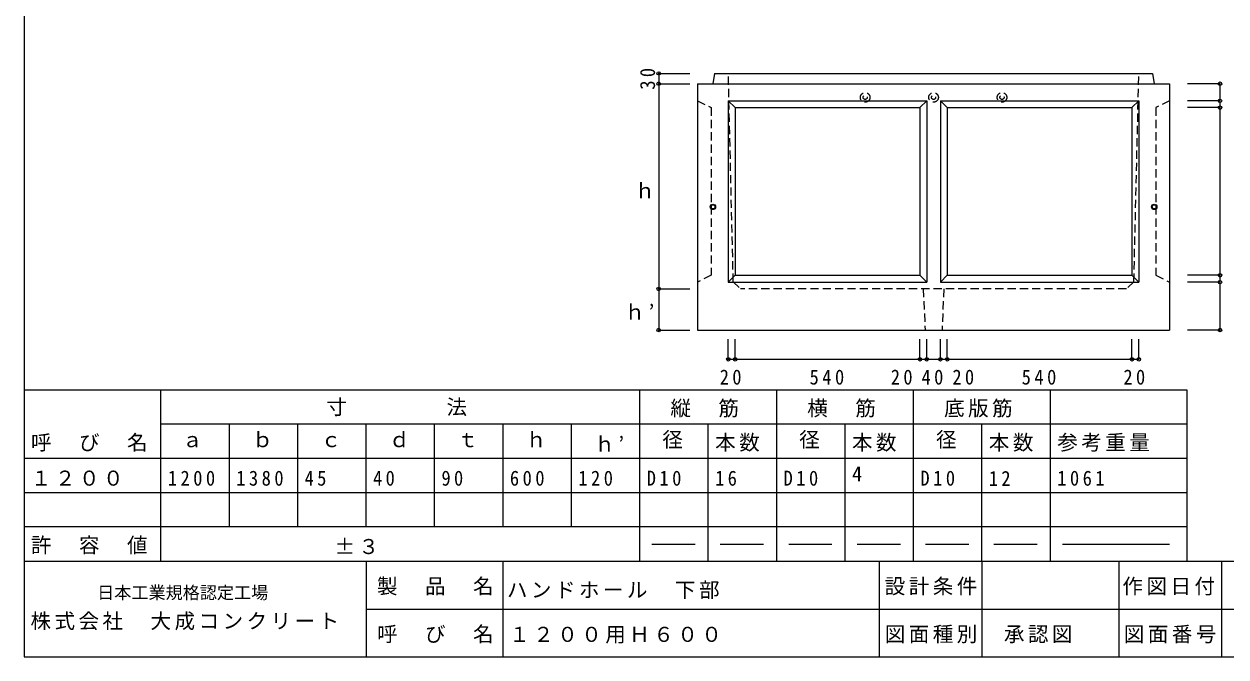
# Model space of a CAD drawing. Units: millimetres, scale not verified. Extents: x -2700 to 2700, y -1900 to 1800.
# Drawn here: x -2700 to 813, y -1900 to -50 of the extents above; entities that cross this region are included whole.
import ezdxf
from ezdxf.enums import TextEntityAlignment as Align

# ---------------------------------------------------------------- set-up
doc = ezdxf.new("R2010")
doc.units = ezdxf.units.MM
doc.header["$LTSCALE"] = 20
doc.header["$PDMODE"] = 32
doc.header["$PDSIZE"] = 10
doc.linetypes.add('DASHED1', pattern=[1.8, 1.2, -0.6])
for name, color, linetype in [('0-1', 7, 'DASHED1'), ('0-3', 7, 'Continuous'), ('F-0', 2, 'Continuous')]:
    doc.layers.add(name, color=color, linetype=linetype)
doc.styles.add('ＭＳ ゴシック', font='')
doc.styles.get('ＭＳ ゴシック').set_extended_font_data('MS Gothic')

msp = doc.modelspace()

# ---------------------------------------------------------------- linework, layer by layer
at = {"layer": '0-1', "linetype": 'Continuous'}
for p, q in [((-681.29, -194.4), (-686.29, -224.4)), ((-731.29, -224.4), (-731.29, -944.4)), ((-641.29, -274.4), (-621.29, -294.4)), ((-641.29, -274.4), (-61.29, -274.4)), ((-641.29, -274.4), (-641.29, -804.4)), ((-61.29, -274.4), (-81.29, -294.4)), ((-61.29, -274.4), (-61.29, -804.4)), ((-21.29, -274.4), (-1.29, -294.4)), ((-21.29, -274.4), (558.72, -274.4)), ((-21.29, -274.4), (-21.29, -804.4)), ((558.72, -274.4), (538.71, -294.4)), ((558.72, -274.4), (558.72, -804.4)), ((-621.29, -294.4), (-81.29, -294.4)), ((-621.29, -294.4), (-621.29, -784.4)), ((-81.29, -294.4), (-81.29, -784.4)), ((-1.29, -294.4), (538.71, -294.4)), ((-1.29, -294.4), (-1.29, -784.4)), ((538.71, -294.4), (538.71, -784.4)), ((-621.29, -784.4), (-641.29, -804.4)), ((-641.29, -804.4), (-61.29, -804.4)), ((-621.29, -784.4), (-81.29, -784.4)), ((-81.29, -784.4), (-61.29, -804.4)), ((-1.29, -784.4), (-21.29, -804.4)), ((-21.29, -804.4), (558.72, -804.4)), ((-1.29, -784.4), (538.71, -784.4)), ((538.71, -784.4), (558.72, -804.4)), ((-731.29, -944.4), (648.71, -944.4))]:
    msp.add_line(p, q, dxfattribs=at)
at = {"layer": '0-1'}
for p, q in [((-626.78, -803.44), (-641.29, -194.4)), ((544.21, -803.44), (558.72, -194.4)), ((-731.28, -274.4), (-691.28, -294.4)), ((648.71, -274.4), (608.71, -294.4)), ((-691.28, -294.4), (-691.28, -784.4)), ((608.71, -294.4), (608.71, -784.4)), ((-691.28, -784.4), (-731.28, -804.4)), ((-626.78, -803.44), (-605.32, -824.4)), ((544.21, -803.44), (522.75, -824.4)), ((608.71, -784.4), (648.71, -804.4)), ((522.75, -824.4), (-605.32, -824.4)), ((-71.29, -824.4), (-66.29, -944.4)), ((-11.29, -824.4), (-16.29, -944.4))]:
    msp.add_line(p, q, dxfattribs=at)
at = {"layer": '0-1', "linetype": 'Continuous'}
for points in [[(-681.29, -194.4), (598.71, -194.4), (603.72, -224.4)], [(-731.29, -224.4), (648.71, -224.4), (648.71, -944.4)]]:
    msp.add_lwpolyline(points, dxfattribs=at)
at = {"layer": '0-1'}
for centre, radius in [((-241.29, -264.4), 14), ((-241.29, -264.4), 6), ((-41.29, -264.4), 14), ((-41.29, -264.4), 6), ((158.71, -264.4), 14), ((158.71, -264.4), 6)]:
    msp.add_circle(centre, radius, dxfattribs=at)
at = {"layer": '0-1', "linetype": 'Continuous'}
for centre, radius in [((-686.29, -584.4), 8), ((-686.29, -584.4), 6), ((603.71, -584.4), 8), ((603.71, -584.4), 6)]:
    msp.add_circle(centre, radius, dxfattribs=at)
at = {"layer": '0-3'}
for p, q in [((-844.84, -194.4), (-844.84, -224.4)), ((-844.84, -194.4), (-753.45, -194.4)), ((-844.84, -224.4), (-753.45, -224.4)), ((-844.84, -224.4), (-844.84, -824.4)), ((795.86, -224.4), (700.66, -224.4)), ((795.86, -224.4), (795.86, -274.4)), ((795.86, -274.4), (700.66, -274.4)), ((795.86, -274.4), (795.86, -294.4)), ((795.86, -294.4), (700.66, -294.4)), ((795.86, -294.4), (795.86, -784.4)), ((795.86, -784.4), (700.66, -784.4)), ((795.86, -804.4), (700.66, -804.4)), ((795.86, -784.4), (795.86, -804.4)), ((795.86, -804.4), (795.86, -944.4)), ((-844.84, -824.4), (-844.84, -944.4)), ((-844.84, -824.4), (-753.45, -824.4)), ((-844.84, -944.4), (-753.45, -944.4)), ((795.86, -944.4), (700.66, -944.4)), ((-641.29, -1029.95), (-641.29, -970.99)), ((-621.29, -1029.95), (-621.29, -970.99)), ((-81.29, -1029.95), (-81.29, -970.99)), ((-61.29, -1029.95), (-61.29, -970.99)), ((-21.29, -1029.95), (-21.29, -970.99)), ((-1.29, -1029.95), (-1.29, -970.99)), ((538.71, -1029.95), (538.71, -970.99)), ((558.72, -1029.95), (558.72, -970.99)), ((-641.29, -1029.95), (-621.29, -1029.95)), ((-621.29, -1029.95), (-81.29, -1029.95)), ((-81.29, -1029.95), (-61.29, -1029.95)), ((-61.29, -1029.95), (-21.29, -1029.95)), ((-21.29, -1029.95), (-1.29, -1029.95)), ((-1.29, -1029.95), (538.71, -1029.95)), ((538.71, -1029.95), (558.72, -1029.95)), ((700.21, -1120), (-2699.79, -1120)), ((-2299.79, -1620), (-2299.79, -1120)), ((-899.79, -1620), (-899.79, -1120)), ((-499.79, -1620), (-499.79, -1120)), ((-99.79, -1620), (-99.79, -1120)), ((300.21, -1620), (300.21, -1120)), ((700.21, -1620), (700.21, -1120)), ((700.21, -1220), (-2299.79, -1220)), ((-2099.79, -1520), (-2099.79, -1220)), ((-1899.79, -1520), (-1899.79, -1220)), ((-1699.79, -1520), (-1699.79, -1220)), ((-1499.79, -1520), (-1499.79, -1220)), ((-1299.79, -1520), (-1299.79, -1220)), ((-1099.79, -1516.17), (-1099.79, -1220)), ((-699.79, -1620), (-699.79, -1220)), ((-299.79, -1620), (-299.79, -1220)), ((100.21, -1620), (100.21, -1220)), ((700.21, -1320), (-2699.79, -1320)), ((-1299.79, -1420), (-2699.79, -1420)), ((300.21, -1420), (-2699.79, -1420)), ((700.21, -1420), (-899.79, -1420)), ((300.21, -1520), (-2699.79, -1520)), ((700.21, -1520), (-2699.79, -1520)), ((-1099.79, -1520), (-1099.79, -1516.17)), ((-864.67, -1570), (-738.24, -1570)), ((-664.67, -1570), (-538.24, -1570)), ((-464.67, -1570), (-338.24, -1570)), ((-264.67, -1570), (-138.24, -1570)), ((-64.67, -1570), (61.76, -1570)), ((135.33, -1570), (261.76, -1570)), ((335.33, -1570), (648.42, -1570))]:
    msp.add_line(p, q, dxfattribs=at)
for p in [(-844.84, -194.4), (-844.84, -224.4), (795.86, -224.4), (795.86, -274.4), (795.86, -294.4), (795.86, -784.4), (795.86, -804.4), (-844.84, -824.4), (-844.84, -944.4), (795.86, -944.4), (-641.29, -1029.95), (-621.29, -1029.95), (-81.29, -1029.95), (-61.29, -1029.95), (-21.29, -1029.95), (-1.29, -1029.95), (538.71, -1029.95), (558.72, -1029.95)]:
    msp.add_point(p, dxfattribs=at)
at = {"layer": 'F-0'}
for p, q in [((-2700, 1800), (-2700, -1900)), ((-2700, -1620), (2700, -1620)), ((-1700, -1620), (-1700, -1900)), ((-1300, -1620), (-1300, -1900)), ((-200, -1620), (-200, -1900)), ((100, -1620), (100, -1900)), ((500, -1620), (500, -1900)), ((800, -1620), (800, -1900)), ((-1700, -1760), (1640, -1760)), ((-2700, -1900), (2700, -1900))]:
    msp.add_line(p, q, dxfattribs=at)

# ---------------------------------------------------------------- texts
at = {"layer": '0-3', "style": 'ＭＳ ゴシック'}
for s, p in [('ｈ', (-915.13, -572.31)), ('ａ', (-2238.19, -1300)), ('ｂ', (-2032.89, -1300)), ('ｃ', (-1832.89, -1300)), ('ｄ', (-1632.89, -1300)), ('ｔ', (-1432.89, -1300)), ('ｈ', (-1232.89, -1300)), ('径', (-834.14, -1300)), ('径', (-434.14, -1300)), ('径', (-34.14, -1300)), ('4', (-279.79, -1400))]:
    msp.add_text(s, height=43.99, dxfattribs=at).set_placement(p, align=Align.BOTTOM_LEFT)
at = {"layer": '0-3', "insert": (-854.84, -241.9), "char_height": 43.99, "attachment_point": 7, "rotation": 90, "style": 'ＭＳ ゴシック'}
msp.add_mtext('\\T1.36;\\W0.9;30', dxfattribs=at)
at = {"layer": '0-3', "char_height": 43.99, "attachment_point": 7, "style": 'ＭＳ ゴシック'}
for s, insert in [('\\T1.17;ｈ’', (-944.45, -913.85)), ('\\T1.36;\\W0.9;20', (-666.28, -1104.51)), ('\\T1.38;\\W0.9;540', (-403.78, -1104.51)), ('\\T1.36;\\W0.9;20', (-166.28, -1104.51)), ('\\T1.36;\\W0.9;40', (-76.28, -1104.51)), ('\\T1.36;\\W0.9;20', (13.72, -1104.51)), ('\\T1.38;\\W0.9;540', (216.22, -1104.51)), ('\\T1.36;\\W0.9;20', (513.72, -1104.51)), ('\\T1.17;寸\u3000\u3000\u3000\u3000法', (-1816.08, -1196.21)), ('\\T1.17;縦\u3000筋', (-810.55, -1200)), ('\\T1.17;横\u3000筋', (-410.55, -1200)), ('\\T1.17;底版筋', (-10.55, -1200)), ('\\T1.17;呼\u3000び\u3000名', (-2679.79, -1300)), ('\\T1.17;ｈ’', (-1032.89, -1300)), ('\\T1.17;本数', (-679.79, -1300)), ('\\T1.17;本数', (-279.79, -1300)), ('\\T1.17;本数', (120.21, -1300)), ('\\T1.17;参考重量', (320.21, -1300)), ('\\T1.17;１２００', (-2679.79, -1400)), ('\\T1.38;\\W0.9;1200', (-2279.79, -1400)), ('\\T1.38;\\W0.9;1380', (-2079.79, -1400)), ('\\T1.36;\\W0.9;45', (-1879.79, -1400)), ('\\T1.36;\\W0.9;40', (-1679.79, -1400)), ('\\T1.36;\\W0.9;90', (-1479.79, -1400)), ('\\T1.38;\\W0.9;600', (-1279.79, -1400)), ('\\T1.38;\\W0.9;120', (-1079.79, -1400)), ('\\T1.38;\\W0.9;D10', (-879.79, -1400)), ('\\T1.36;\\W0.9;16', (-679.79, -1400)), ('\\T1.38;\\W0.9;D10', (-479.79, -1400)), ('\\T1.38;\\W0.9;D10', (-79.79, -1400)), ('\\T1.36;\\W0.9;12', (120.21, -1400)), ('\\T1.38;\\W0.9;1061', (320.21, -1400)), ('\\T1.17;許\u3000容\u3000値', (-2679.79, -1600)), ('\\T1.17;±３', (-1792.31, -1600)), ('\\T1.17;ハンドホール\u3000下部', (-1288.47, -1730.77)), ('\\T1.17;１２００用Ｈ６００', (-1281.82, -1861))]:
    msp.add_mtext(s, dxfattribs=dict(at, insert=insert))
at = {"layer": 'F-0', "color": 4, "style": 'ＭＳ ゴシック'}
msp.add_text('日本工業規格認定工場', height=36.66, dxfattribs=at).set_placement((-2486.22, -1741.22), align=Align.BOTTOM_LEFT)
at = {"layer": 'F-0', "color": 7, "char_height": 43.99, "attachment_point": 7, "style": 'ＭＳ ゴシック'}
for s, insert in [('\\T1.17;製\u3000品\u3000名', (-1668.33, -1720)), ('\\T1.17;設計条件', (-184.1, -1720)), ('\\T1.17;作図日付', (510.71, -1720)), ('\\T1.17;株式会社\u3000大成コンクリート', (-2681.23, -1822.03)), ('\\T1.17;呼\u3000び\u3000名', (-1668.33, -1860)), ('\\T1.17;図面種別', (-184.1, -1860)), ('\\T1.17;承認図', (164.38, -1860)), ('\\T1.17;図面番号', (514.76, -1860))]:
    msp.add_mtext(s, dxfattribs=dict(at, insert=insert))

doc.saveas('drawing.dxf')
